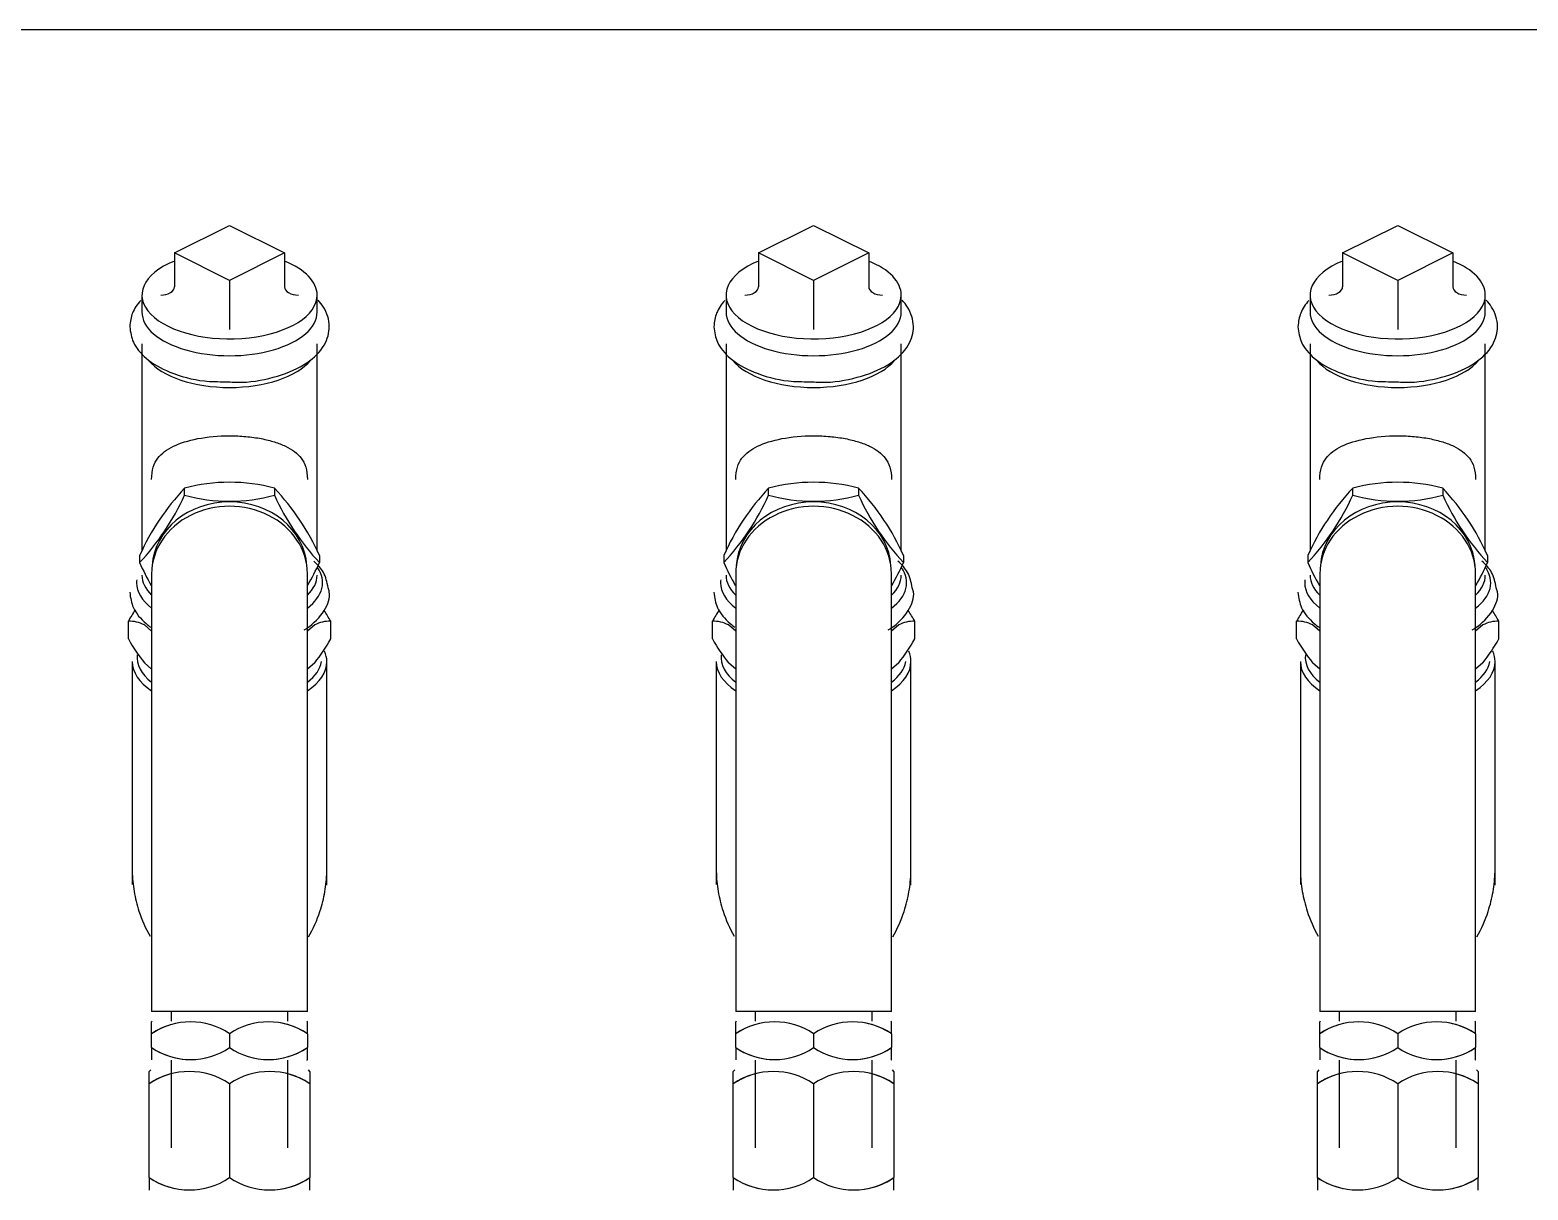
# Model space of a CAD drawing. Extents: x -681219 to -550379, y -242630 to -158199.
# Drawn here: x -624717.7 to -624318.9, y -171865.7 to -171556.6 of the extents above; entities that cross this region are included whole.
import ezdxf

# ---------------------------------------------------------------- set-up
doc = ezdxf.new("R2010")
doc.units = 0
doc.header["$LTSCALE"] = 1000
for name, color, linetype in [('DN20×200_YJR3-4C', 7, 'CONTINUOUS'), ('GB3289.26内接头DN20', 7, 'CONTINUOUS'), ('GB3289.26内接头DN25', 7, 'CONTINUOUS'), ('GB3289.30堵头DN25', 7, 'CONTINUOUS'), ('SCTZ45000000', 7, 'CONTINUOUS'), ('SPTZ011001702', 7, 'CONTINUOUS'), ('SPTZ45_010109', 7, 'CONTINUOUS'), ('异径三通DN25×20_GB32', 7, 'CONTINUOUS')]:
    doc.layers.add(name, color=color, linetype=linetype)

msp = doc.modelspace()

# ---------------------------------------------------------------- linework, layer by layer
at = {"layer": 'DN20×200_YJR3-4C', "color": 7, "linetype": 'Continuous'}
for p, q in [((-624685.5897, -171833.7108), (-624685.9785, -171834.0996)), ((-624685.9785, -171837.4077), (-624685.9785, -171834.0996)), ((-624643.2105, -171834.0996), (-624643.5993, -171833.7108)), ((-624643.2105, -171834.0996), (-624643.2105, -171837.4077)), ((-624530.0697, -171833.7108), (-624530.4585, -171834.0996)), ((-624530.4585, -171837.4077), (-624530.4585, -171834.0996)), ((-624487.6905, -171834.0996), (-624488.0793, -171833.7108)), ((-624487.6905, -171834.0996), (-624487.6905, -171837.4077)), ((-624374.5497, -171833.7108), (-624374.9385, -171834.0996)), ((-624374.9385, -171837.4077), (-624374.9385, -171834.0996)), ((-624332.1705, -171834.0996), (-624332.5593, -171833.7108)), ((-624332.1705, -171834.0996), (-624332.1705, -171837.4077)), ((-624685.9785, -171862.4139), (-624685.9785, -171837.4077)), ((-624664.5945, -171837.4077), (-624664.5945, -171862.4139)), ((-624643.2105, -171837.4077), (-624643.2105, -171862.4139)), ((-624530.4585, -171862.4139), (-624530.4585, -171837.4077)), ((-624509.0745, -171837.4077), (-624509.0745, -171862.4139)), ((-624487.6905, -171837.4077), (-624487.6905, -171862.4139)), ((-624374.9385, -171862.4139), (-624374.9385, -171837.4077)), ((-624353.5545, -171837.4077), (-624353.5545, -171862.4139)), ((-624332.1705, -171837.4077), (-624332.1705, -171862.4139)), ((-624685.9785, -171862.4139), (-624685.9785, -171865.722)), ((-624643.2105, -171865.722), (-624643.2105, -171862.4139)), ((-624530.4585, -171862.4139), (-624530.4585, -171865.722)), ((-624487.6905, -171865.722), (-624487.6905, -171862.4139)), ((-624374.9385, -171862.4139), (-624374.9385, -171865.722)), ((-624332.1705, -171865.722), (-624332.1705, -171862.4139))]:
    msp.add_line(p, q, dxfattribs=at)
for centre, radius, start, end in [((-624675.2865, -171853.2907), 19.1465, 56.052547, 123.947453), ((-624675.2865, -171853.2029), 19.0737, 105.179548, 124.094665), ((-624653.9025, -171853.2029), 19.0737, 55.905335, 124.094665), ((-624653.9025, -171853.2906), 19.1464, 56.052422, 75.175905), ((-624519.7665, -171853.2907), 19.1465, 56.052547, 123.947453), ((-624519.7665, -171853.2029), 19.0737, 105.179548, 124.094665), ((-624498.3825, -171853.2029), 19.0737, 55.905335, 124.094665), ((-624498.3825, -171853.2906), 19.1464, 56.052422, 75.175905), ((-624364.2465, -171853.2907), 19.1465, 56.052547, 123.947453), ((-624364.2465, -171853.2029), 19.0737, 105.179548, 124.094665), ((-624342.8625, -171853.2029), 19.0737, 55.905335, 124.094665), ((-624342.8625, -171853.2906), 19.1464, 56.052422, 75.175905), ((-624675.2865, -171846.531), 19.1465, 236.052547, 258.119604), ((-624675.2865, -171846.6187), 19.0737, 235.905335, 304.094665), ((-624653.9025, -171846.531), 19.1465, 236.052547, 303.947453), ((-624653.9025, -171846.531), 19.1464, 278.45665, 303.947578), ((-624519.7665, -171846.531), 19.1465, 236.052547, 258.119604), ((-624519.7665, -171846.6187), 19.0737, 235.905335, 304.094665), ((-624498.3825, -171846.531), 19.1465, 236.052547, 303.947453), ((-624498.3825, -171846.531), 19.1464, 278.45665, 303.947578), ((-624364.2465, -171846.531), 19.1465, 236.052547, 258.119604), ((-624364.2465, -171846.6187), 19.0737, 235.905335, 304.094665), ((-624342.8625, -171846.531), 19.1465, 236.052547, 303.947453), ((-624342.8625, -171846.531), 19.1464, 278.45665, 303.947578)]:
    msp.add_arc(centre, radius, start, end, dxfattribs=at)
at = {"layer": 'GB3289.26内接头DN20', "color": 7, "linetype": 'Continuous'}
for p, q in [((-624676.5664, -171680.5949), (-624676.5664, -171678.7483)), ((-624652.6225, -171678.7483), (-624652.6225, -171680.5949)), ((-624521.0464, -171680.5949), (-624521.0464, -171678.7483)), ((-624497.1025, -171678.7483), (-624497.1025, -171680.5949)), ((-624365.5264, -171680.5949), (-624365.5264, -171678.7483)), ((-624341.5825, -171678.7483), (-624341.5825, -171680.5949)), ((-624688.5383, -171696.7062), (-624688.5383, -171698.5528)), ((-624640.6506, -171696.7062), (-624640.6506, -171698.5528)), ((-624533.0183, -171696.7062), (-624533.0183, -171698.5528)), ((-624485.1306, -171696.7062), (-624485.1306, -171698.5528)), ((-624377.4983, -171696.7062), (-624377.4983, -171698.5528)), ((-624329.6106, -171696.7062), (-624329.6106, -171698.5528)), ((-624680.1465, -171818.1588), (-624680.1465, -171820.7508)), ((-624649.0425, -171820.7508), (-624649.0425, -171818.1588)), ((-624524.6265, -171818.1588), (-624524.6265, -171820.7508)), ((-624493.5225, -171820.7508), (-624493.5225, -171818.1588)), ((-624369.1065, -171818.1588), (-624369.1065, -171820.7508)), ((-624338.0025, -171820.7508), (-624338.0025, -171818.1588)), ((-624685.2009, -171820.7508), (-624685.3305, -171820.8804)), ((-624685.3305, -171824.0883), (-624685.3305, -171820.8804)), ((-624643.8585, -171820.8804), (-624643.9881, -171820.7508)), ((-624643.8585, -171824.0883), (-624643.8585, -171820.8804)), ((-624529.6809, -171820.7508), (-624529.8105, -171820.8804)), ((-624529.8105, -171824.0883), (-624529.8105, -171820.8804)), ((-624488.3385, -171820.8804), (-624488.4681, -171820.7508)), ((-624488.3385, -171824.0883), (-624488.3385, -171820.8804)), ((-624374.1609, -171820.7508), (-624374.2905, -171820.8804)), ((-624374.2905, -171824.0883), (-624374.2905, -171820.8804)), ((-624332.8185, -171820.8804), (-624332.9481, -171820.7508)), ((-624332.8185, -171824.0883), (-624332.8185, -171820.8804)), ((-624685.3305, -171827.7814), (-624685.3305, -171824.0883)), ((-624664.5945, -171824.0883), (-624664.5945, -171827.7814)), ((-624643.8585, -171824.0883), (-624643.8585, -171827.7814)), ((-624529.8105, -171827.7814), (-624529.8105, -171824.0883)), ((-624509.0745, -171824.0883), (-624509.0745, -171827.7814)), ((-624488.3385, -171824.0883), (-624488.3385, -171827.7814)), ((-624374.2905, -171827.7814), (-624374.2905, -171824.0883)), ((-624353.5545, -171824.0883), (-624353.5545, -171827.7814)), ((-624332.8185, -171824.0883), (-624332.8185, -171827.7814)), ((-624685.3305, -171827.7814), (-624685.3305, -171830.9892)), ((-624680.1465, -171831.1188), (-624680.1465, -171854.4468)), ((-624649.0425, -171854.4468), (-624649.0425, -171831.1188)), ((-624643.9881, -171831.1188), (-624643.8585, -171830.9892)), ((-624643.8585, -171830.9892), (-624643.8585, -171827.7814)), ((-624529.8105, -171827.7814), (-624529.8105, -171830.9892)), ((-624524.6265, -171831.1188), (-624524.6265, -171854.4468)), ((-624493.5225, -171854.4468), (-624493.5225, -171831.1188)), ((-624488.4681, -171831.1188), (-624488.3385, -171830.9892)), ((-624488.3385, -171830.9892), (-624488.3385, -171827.7814)), ((-624374.2905, -171827.7814), (-624374.2905, -171830.9892)), ((-624369.1065, -171831.1188), (-624369.1065, -171854.4468)), ((-624338.0025, -171854.4468), (-624338.0025, -171831.1188)), ((-624332.9481, -171831.1188), (-624332.8185, -171830.9892)), ((-624332.8185, -171830.9892), (-624332.8185, -171827.7814))]:
    msp.add_line(p, q, dxfattribs=at)
for centre, radius, start, end in [((-624630.5678, -171722.3837), 63.4028, 136.510294, 156.109571), ((-624664.5945, -171722.8628), 45.7101, 74.816581, 105.183419), ((-624698.7778, -171722.4881), 63.5883, 23.919304, 43.460831), ((-624475.0478, -171722.3837), 63.4028, 136.510294, 156.109571), ((-624509.0745, -171722.8628), 45.7101, 74.816581, 105.183419), ((-624543.2578, -171722.4881), 63.5883, 23.919304, 43.460831), ((-624319.5278, -171722.3837), 63.4028, 136.510294, 156.109571), ((-624353.5545, -171722.8628), 45.7101, 74.816581, 105.183419), ((-624387.7378, -171722.4881), 63.5883, 23.919304, 43.460831), ((-624737.6012, -171652.8746), 67.0348, 317.046062, 335.573803), ((-624664.5945, -171636.4804), 45.7101, 254.816581, 285.183419), ((-624591.6729, -171652.9314), 66.9337, 204.412093, 222.968042), ((-624582.0812, -171652.8746), 67.0348, 317.046062, 335.573803), ((-624509.0745, -171636.4804), 45.7101, 254.816581, 285.183419), ((-624436.1529, -171652.9314), 66.9337, 204.412093, 222.968042), ((-624426.5612, -171652.8746), 67.0348, 317.046062, 335.573803), ((-624353.5545, -171636.4804), 45.7101, 254.816581, 285.183419), ((-624280.6329, -171652.9314), 66.9337, 204.412093, 222.968042), ((-624630.4112, -171672.7709), 63.5883, 203.919304, 210.073319), ((-624701.6854, -171670.8325), 67.0348, 329.722486, 335.573803), ((-624474.8912, -171672.7709), 63.5883, 203.919304, 210.073319), ((-624546.1654, -171670.8325), 67.0348, 329.722486, 335.573803), ((-624319.3712, -171672.7709), 63.5883, 203.919304, 210.073319), ((-624390.6454, -171670.8325), 67.0348, 329.722486, 335.573803), ((-624674.9625, -171839.4049), 18.4958, 55.905487, 124.094513), ((-624674.9625, -171839.405), 18.4959, 106.990865, 124.094383), ((-624654.2265, -171839.405), 18.4959, 55.905617, 124.094383), ((-624654.2265, -171839.405), 18.4958, 55.905585, 79.665742), ((-624519.4425, -171839.4049), 18.4958, 55.905487, 124.094513), ((-624519.4425, -171839.405), 18.4959, 106.990865, 124.094383), ((-624498.7065, -171839.405), 18.4959, 55.905617, 124.094383), ((-624498.7065, -171839.405), 18.4958, 55.905585, 79.665742), ((-624363.9225, -171839.4049), 18.4958, 55.905487, 124.094513), ((-624363.9225, -171839.405), 18.4959, 106.990865, 124.094383), ((-624343.1865, -171839.405), 18.4959, 55.905617, 124.094383), ((-624343.1865, -171839.405), 18.4958, 55.905585, 79.665742), ((-624674.9625, -171812.4646), 18.4959, 235.905617, 266.802973), ((-624674.9625, -171812.4647), 18.4958, 235.905487, 304.094513), ((-624654.2265, -171812.4646), 18.4959, 235.905617, 304.094383), ((-624654.2265, -171812.4647), 18.4958, 267.337793, 304.094415), ((-624519.4425, -171812.4646), 18.4959, 235.905617, 266.802973), ((-624519.4425, -171812.4647), 18.4958, 235.905487, 304.094513), ((-624498.7065, -171812.4646), 18.4959, 235.905617, 304.094383), ((-624498.7065, -171812.4647), 18.4958, 267.337793, 304.094415), ((-624363.9225, -171812.4646), 18.4959, 235.905617, 266.802973), ((-624363.9225, -171812.4647), 18.4958, 235.905487, 304.094513), ((-624343.1865, -171812.4646), 18.4959, 235.905617, 304.094383), ((-624343.1865, -171812.4647), 18.4958, 267.337793, 304.094415)]:
    msp.add_arc(centre, radius, start, end, dxfattribs=at)
for centre, start_param, end_param in [((-624664.5945, -171700.2215), 0.05058166, 3.09101111), ((-624509.0745, -171700.2215), 0.05059289, 3.09099947), ((-624353.5545, -171700.2215), 0.05059163, 3.09100077)]:
    msp.add_ellipse(centre, major_axis=(20.6064, 0), ratio=0.8660254, start_param=start_param, end_param=end_param, dxfattribs=at)
at = {"layer": 'GB3289.26内接头DN25', "color": 7, "linetype": 'Continuous'}
for p, q in [((-624691.5313, -171718.8917), (-624691.5313, -171714.1432)), ((-624685.3305, -171716.8369), (-624687.2697, -171715.1574)), ((-624641.9192, -171715.1574), (-624643.8585, -171716.8369)), ((-624637.6576, -171718.8917), (-624637.6576, -171714.1432)), ((-624536.0113, -171718.8917), (-624536.0113, -171714.1432)), ((-624529.8105, -171716.8369), (-624531.7497, -171715.1574)), ((-624486.3992, -171715.1574), (-624488.3385, -171716.8369)), ((-624482.1376, -171718.8917), (-624482.1376, -171714.1432)), ((-624380.4913, -171718.8917), (-624380.4913, -171714.1432)), ((-624374.2905, -171716.8369), (-624376.2297, -171715.1574)), ((-624330.8792, -171715.1574), (-624332.8185, -171716.8369)), ((-624326.6176, -171718.8917), (-624326.6176, -171714.1432)), ((-624685.3305, -171726.9382), (-624687.2697, -171725.2588)), ((-624641.9192, -171725.2588), (-624643.8585, -171726.9382)), ((-624529.8105, -171726.9382), (-624531.7497, -171725.2588)), ((-624486.3992, -171725.2588), (-624488.3385, -171726.9382)), ((-624374.2905, -171726.9382), (-624376.2297, -171725.2588)), ((-624330.8792, -171725.2588), (-624332.8185, -171726.9382))]:
    msp.add_line(p, q, dxfattribs=at)
for centre, radius, start, end in [((-624650.1011, -171737.2635), 47.4449, 146.588943, 150.836087), ((-624681.2065, -171738.6816), 49.9864, 29.399866, 33.238647), ((-624494.5811, -171737.2635), 47.4449, 146.588943, 150.836087), ((-624525.6865, -171738.6816), 49.9864, 29.399866, 33.238647), ((-624339.0611, -171737.2635), 47.4449, 146.588943, 150.836087), ((-624370.1665, -171738.6816), 49.9864, 29.399866, 33.238647), ((-624691.4796, -171723.3861), 9.243, 62.905135, 90.320625), ((-624637.711, -171723.379), 9.2359, 89.668617, 117.105623), ((-624535.9596, -171723.3861), 9.243, 62.905135, 90.320625), ((-624482.191, -171723.379), 9.2359, 89.668617, 117.105623), ((-624380.4396, -171723.3861), 9.243, 62.905135, 90.320625), ((-624326.671, -171723.379), 9.2359, 89.668617, 117.105623), ((-624650.0968, -171695.7685), 47.4501, 209.164422, 218.425913), ((-624680.275, -171694.9767), 48.8689, 321.708816, 330.700849), ((-624494.5768, -171695.7685), 47.4501, 209.164422, 218.425913), ((-624524.755, -171694.9767), 48.8689, 321.708816, 330.700849), ((-624339.0568, -171695.7685), 47.4501, 209.164422, 218.425913), ((-624369.235, -171694.9767), 48.8689, 321.708816, 330.700849)]:
    msp.add_arc(centre, radius, start, end, dxfattribs=at)
at = {"layer": 'GB3289.30堵头DN25', "color": 7, "linetype": 'Continuous'}
for p, q in [((-624679.257, -171616.0654), (-624664.5945, -171608.7341)), ((-624664.5945, -171608.7341), (-624649.9319, -171616.0654)), ((-624523.737, -171616.0654), (-624509.0745, -171608.7341)), ((-624509.0745, -171608.7341), (-624494.4119, -171616.0654)), ((-624368.217, -171616.0654), (-624353.5545, -171608.7341)), ((-624353.5545, -171608.7341), (-624338.8919, -171616.0654)), ((-624664.5945, -171623.3967), (-624679.257, -171616.0654)), ((-624679.257, -171616.0654), (-624679.257, -171625.0444)), ((-624649.9319, -171616.0654), (-624664.5945, -171623.3967)), ((-624649.9319, -171616.0654), (-624649.9319, -171625.0444)), ((-624509.0745, -171623.3967), (-624523.737, -171616.0654)), ((-624523.737, -171616.0654), (-624523.737, -171625.0444)), ((-624494.4119, -171616.0654), (-624509.0745, -171623.3967)), ((-624494.4119, -171616.0654), (-624494.4119, -171625.0444)), ((-624353.5545, -171623.3967), (-624368.217, -171616.0654)), ((-624368.217, -171616.0654), (-624368.217, -171625.0444)), ((-624338.8919, -171616.0654), (-624353.5545, -171623.3967)), ((-624338.8919, -171616.0654), (-624338.8919, -171625.0444)), ((-624664.5945, -171623.3967), (-624664.5945, -171632.3757)), ((-624509.0745, -171623.3967), (-624509.0745, -171632.3757)), ((-624353.5545, -171623.3967), (-624353.5545, -171632.3757)), ((-624687.9225, -171627.2891), (-624687.9225, -171631.7786)), ((-624641.2665, -171631.7786), (-624641.2665, -171627.2891)), ((-624532.4025, -171627.2891), (-624532.4025, -171631.7786)), ((-624485.7465, -171631.7786), (-624485.7465, -171627.2891)), ((-624376.8825, -171627.2891), (-624376.8825, -171631.7786)), ((-624330.2265, -171631.7786), (-624330.2265, -171627.2891)), ((-624664.5945, -171632.3757), (-624664.5945, -171636.4532)), ((-624509.0745, -171632.3757), (-624509.0745, -171636.4532)), ((-624353.5545, -171632.3757), (-624353.5545, -171636.4532))]:
    msp.add_line(p, q, dxfattribs=at)
for centre, major_axis, ratio, start_param, end_param in [((-624664.5945, -171627.2891), (23.328, 0), 0.5, 2.25047015, 6.28318531), ((-624664.5945, -171627.2891), (23.328, 0), 0.5, 0, 0.89112251), ((-624509.0745, -171627.2891), (23.328, 0), 0.5, 2.25047015, 6.28318531), ((-624509.0745, -171627.2891), (23.328, 0), 0.5, 0, 0.89112251), ((-624353.5545, -171627.2891), (23.328, 0), 0.5, 2.25047015, 6.28318531), ((-624353.5545, -171627.2891), (23.328, 0), 0.5, 0, 0.89112251), ((-624682.9227, -171625.0444), (3.6656, 0), 0.61237244, 4.71238898, 6.28318531), ((-624646.2663, -171625.0444), (3.6656, 0), 0.61237244, 3.14159265, 4.71238898), ((-624527.4027, -171625.0444), (3.6656, 0), 0.61237244, 4.71238898, 6.28318531), ((-624490.7463, -171625.0444), (3.6656, 0), 0.61237244, 3.14159265, 4.71238898), ((-624371.8827, -171625.0444), (3.6656, 0), 0.61237244, 4.71238898, 6.28318531), ((-624335.2263, -171625.0444), (3.6656, 0), 0.61237244, 3.14159265, 4.71238898), ((-624664.5945, -171631.7786), (23.328, 0), 0.5, 3.14159265, 6.28318531), ((-624509.0745, -171631.7786), (23.328, 0), 0.5, 3.14159265, 6.28318531), ((-624353.5545, -171631.7786), (23.328, 0), 0.5, 3.14159265, 6.28318531)]:
    msp.add_ellipse(centre, major_axis=major_axis, ratio=ratio, start_param=start_param, end_param=end_param, dxfattribs=at)
at = {"layer": 'SCTZ45000000', "color": 7, "linetype": 'Continuous'}
for p, q in [((-624685.3305, -171701.5175), (-624685.3305, -171717.9501)), ((-624643.8585, -171717.9501), (-624643.8585, -171701.5175)), ((-624529.8105, -171701.5175), (-624529.8105, -171717.9501)), ((-624488.3385, -171717.9501), (-624488.3385, -171701.5175)), ((-624374.2905, -171701.5175), (-624374.2905, -171717.9501)), ((-624332.8185, -171717.9501), (-624332.8185, -171701.5175)), ((-624685.3305, -171717.9501), (-624685.3305, -171785.2923)), ((-624643.8585, -171785.2923), (-624643.8585, -171717.9501)), ((-624529.8105, -171717.9501), (-624529.8105, -171785.2923)), ((-624488.3385, -171785.2923), (-624488.3385, -171717.9501)), ((-624374.2905, -171717.9501), (-624374.2905, -171785.2923)), ((-624332.8185, -171785.2923), (-624332.8185, -171717.9501)), ((-624685.3305, -171785.2923), (-624685.3305, -171818.1588)), ((-624643.8585, -171818.1588), (-624643.8585, -171785.2923)), ((-624529.8105, -171785.2923), (-624529.8105, -171818.1588)), ((-624488.3385, -171818.1588), (-624488.3385, -171785.2923)), ((-624374.2905, -171785.2923), (-624374.2905, -171818.1588)), ((-624332.8185, -171818.1588), (-624332.8185, -171785.2923)), ((-624643.8585, -171818.1588), (-624685.3305, -171818.1588)), ((-624488.3385, -171818.1588), (-624529.8105, -171818.1588)), ((-624332.8185, -171818.1588), (-624374.2905, -171818.1588))]:
    msp.add_line(p, q, dxfattribs=at)
for centre in [(-624664.5945, -171701.5175), (-624509.0745, -171701.5175), (-624353.5545, -171701.5175)]:
    msp.add_ellipse(centre, major_axis=(-20.736, 0), ratio=0.8660254, start_param=3.14159265, end_param=6.28318531, dxfattribs=at)
at = {"layer": 'SPTZ011001702', "color": 7, "linetype": 'Continuous'}
msp.add_line((-624000.354, -171556.6424), (-627322.5806, -171556.6424), dxfattribs=at)
for points, knots in [([(-624690.5145, -171780.0757), (-624690.5146, -171780.3214), (-624690.5121, -171780.5671), (-624690.4706, -171782.5925), (-624690.3013, -171784.368), (-624689.6998, -171787.9106), (-624689.2627, -171789.6892), (-624687.9496, -171793.721), (-624686.9811, -171795.954), (-624685.7637, -171798.0888)], [0.74568734, 0.74568734, 0.74568734, 0.74568734, 0.75, 0.75, 0.78125, 0.78125, 0.8125, 0.8125, 0.854321671, 0.854321671, 0.854321671, 0.854321671]), ([(-624643.5444, -171798.2941), (-624642.2877, -171796.1238), (-624641.2843, -171793.8414), (-624639.9478, -171789.7679), (-624639.5084, -171787.9961), (-624638.9001, -171784.4673), (-624638.7262, -171782.6977), (-624638.6776, -171780.6395), (-624638.6744, -171780.3557), (-624638.6746, -171780.0716)], [0.14484062, 0.14484062, 0.14484062, 0.14484062, 0.1875, 0.1875, 0.21875, 0.21875, 0.25, 0.25, 0.254988978, 0.254988978, 0.254988978, 0.254988978]), ([(-624534.9945, -171780.0757), (-624534.9946, -171780.3214), (-624534.9921, -171780.5671), (-624534.9506, -171782.5925), (-624534.7813, -171784.368), (-624534.1798, -171787.9106), (-624533.7427, -171789.6892), (-624532.4296, -171793.721), (-624531.4611, -171795.954), (-624530.2437, -171798.0888)], [0.74568734, 0.74568734, 0.74568734, 0.74568734, 0.75, 0.75, 0.78125, 0.78125, 0.8125, 0.8125, 0.854321671, 0.854321671, 0.854321671, 0.854321671]), ([(-624488.0244, -171798.2941), (-624486.7677, -171796.1238), (-624485.7643, -171793.8414), (-624484.4278, -171789.7679), (-624483.9884, -171787.9961), (-624483.3801, -171784.4673), (-624483.2062, -171782.6977), (-624483.1576, -171780.6395), (-624483.1544, -171780.3557), (-624483.1546, -171780.0716)], [0.14484062, 0.14484062, 0.14484062, 0.14484062, 0.1875, 0.1875, 0.21875, 0.21875, 0.25, 0.25, 0.254988978, 0.254988978, 0.254988978, 0.254988978]), ([(-624379.4745, -171780.0757), (-624379.4746, -171780.3214), (-624379.4721, -171780.5671), (-624379.4306, -171782.5925), (-624379.2613, -171784.368), (-624378.6598, -171787.9106), (-624378.2227, -171789.6892), (-624376.9096, -171793.721), (-624375.9411, -171795.954), (-624374.7237, -171798.0888)], [0.74568734, 0.74568734, 0.74568734, 0.74568734, 0.75, 0.75, 0.78125, 0.78125, 0.8125, 0.8125, 0.854321671, 0.854321671, 0.854321671, 0.854321671]), ([(-624332.5044, -171798.2941), (-624331.2477, -171796.1238), (-624330.2443, -171793.8414), (-624328.9078, -171789.7679), (-624328.4684, -171787.9961), (-624327.8601, -171784.4673), (-624327.6862, -171782.6977), (-624327.6376, -171780.6395), (-624327.6344, -171780.3557), (-624327.6346, -171780.0716)], [0.14484062, 0.14484062, 0.14484062, 0.14484062, 0.1875, 0.1875, 0.21875, 0.21875, 0.25, 0.25, 0.254988978, 0.254988978, 0.254988978, 0.254988978])]:
    msp.add_open_spline(points, degree=3, knots=knots, dxfattribs=at)
at = {"layer": 'SPTZ45_010109', "color": 7, "linetype": 'Continuous'}
for p, q in [((-624690.5145, -171724.9352), (-624690.5145, -171784.3549)), ((-624638.6745, -171784.5115), (-624638.6745, -171724.9352)), ((-624534.9945, -171724.9352), (-624534.9945, -171784.3549)), ((-624483.1545, -171784.5115), (-624483.1545, -171724.9352)), ((-624379.4745, -171724.9352), (-624379.4745, -171784.3549)), ((-624327.6345, -171784.5115), (-624327.6345, -171724.9352))]:
    msp.add_line(p, q, dxfattribs=at)
for centre, major_axis, start_param, end_param in [((-624664.5945, -171723.8128), (24.624, 0), 3.08369665, 3.71121397), ((-624664.5945, -171724.9352), (25.92, 0), 0, 0.21773954), ((-624509.0745, -171723.8128), (24.624, 0), 3.08369665, 3.71121397), ((-624509.0745, -171724.9352), (25.92, 0), 0, 0.21773954), ((-624353.5545, -171723.8128), (24.624, 0), 3.08369665, 3.71121397), ((-624353.5545, -171724.9352), (25.92, 0), 0, 0.21773954), ((-624664.5945, -171724.9352), (25.92, 0), 3.14159265, 3.78509376), ((-624664.5945, -171724.9352), (25.92, 0), 5.6396842, 6.28318531), ((-624664.5945, -171723.8128), (24.624, 0), 5.71356399, 6.19163895), ((-624509.0745, -171724.9352), (25.92, 0), 3.14159265, 3.78509376), ((-624509.0745, -171724.9352), (25.92, 0), 5.6396842, 6.28318531), ((-624509.0745, -171723.8128), (24.624, 0), 5.71356399, 6.19163895), ((-624353.5545, -171724.9352), (25.92, 0), 3.14159265, 3.78509376), ((-624353.5545, -171724.9352), (25.92, 0), 5.6396842, 6.28318531), ((-624353.5545, -171723.8128), (24.624, 0), 5.71356399, 6.19163895)]:
    msp.add_ellipse(centre, major_axis=major_axis, ratio=0.5, start_param=start_param, end_param=end_param, dxfattribs=at)
at = {"layer": '异径三通DN25×20_GB32', "color": 7, "linetype": 'Continuous'}
for p, q in [((-624687.9225, -171640.2313), (-624687.9225, -171695.5063)), ((-624641.2665, -171695.5368), (-624641.2665, -171640.2313)), ((-624532.4025, -171640.2313), (-624532.4025, -171695.5063)), ((-624485.7465, -171695.5368), (-624485.7465, -171640.2313)), ((-624376.8825, -171640.2313), (-624376.8825, -171695.5063)), ((-624330.2265, -171695.5368), (-624330.2265, -171640.2313))]:
    msp.add_line(p, q, dxfattribs=at)
for centre, major_axis, start_param, end_param in [((-624664.5945, -171640.2313), (23.328, 0), 3.53506502, 5.88971294), ((-624509.0745, -171640.2313), (23.328, 0), 3.53506502, 5.88971294), ((-624353.5545, -171640.2313), (23.328, 0), 3.53506502, 5.88971294), ((-624664.5945, -171703.9026), (-24.768, 0), 2.56295652, 3.47169676), ((-624509.0745, -171703.9026), (-24.768, 0), 2.56295652, 3.47169676), ((-624353.5545, -171703.9026), (-24.768, 0), 2.56295652, 3.47169676), ((-624664.5945, -171703.9026), (-24.768, 0), 6.21942048, 6.28318531), ((-624664.5945, -171703.9026), (-24.768, 0), 0, 0.57863614), ((-624664.5945, -171701.8917), (23.328, 0), 3.14159265, 3.6174749), ((-624664.5945, -171701.8917), (23.328, 0), 5.80730306, 6.28318531), ((-624509.0745, -171703.9026), (-24.768, 0), 6.21942048, 6.28318531), ((-624509.0745, -171703.9026), (-24.768, 0), 0, 0.57863614), ((-624509.0745, -171701.8917), (23.328, 0), 3.14159265, 3.6174749), ((-624509.0745, -171701.8917), (23.328, 0), 5.80730306, 6.28318531), ((-624353.5545, -171703.9026), (-24.768, 0), 6.21942048, 6.28318531), ((-624353.5545, -171703.9026), (-24.768, 0), 0, 0.57863614), ((-624353.5545, -171701.8917), (23.328, 0), 3.14159265, 3.6174749), ((-624353.5545, -171701.8917), (23.328, 0), 5.80730306, 6.28318531)]:
    msp.add_ellipse(centre, major_axis=major_axis, ratio=0.5, start_param=start_param, end_param=end_param, dxfattribs=at)
for points, knots in [([(-624688.2189, -171628.6806), (-624689.186, -171629.73), (-624690.68, -171631.9564), (-624691.009, -171634.3428), (-624691.1625, -171635.7069)], [0.713906797, 0.713906797, 0.713906797, 0.713906797, 0.860636824, 1, 1, 1, 1]), ([(-624665.5428, -171650.3527), (-624663.9898, -171650.4539), (-624659.5325, -171650.7132), (-624651.4176, -171649.0876), (-624643.8213, -171645.7414), (-624639.1044, -171641.1073), (-624637.4911, -171635.5415), (-624638.8556, -171631.3214), (-624640.4802, -171629.2136), (-624641.0111, -171628.6359)], [0, 0, 0, 0, 0.05243251, 0.174399853, 0.29878016, 0.412012131, 0.506581258, 0.605605394, 0.6460111, 0.6460111, 0.6460111, 0.6460111]), ([(-624532.6989, -171628.6806), (-624533.666, -171629.73), (-624535.16, -171631.9564), (-624535.489, -171634.3428), (-624535.6425, -171635.7069)], [0.713906797, 0.713906797, 0.713906797, 0.713906797, 0.860636824, 1, 1, 1, 1]), ([(-624510.0228, -171650.3527), (-624508.4698, -171650.4539), (-624504.0125, -171650.7132), (-624495.8976, -171649.0876), (-624488.3013, -171645.7414), (-624483.5844, -171641.1073), (-624481.9711, -171635.5415), (-624483.3356, -171631.3214), (-624484.9602, -171629.2136), (-624485.4911, -171628.6359)], [0, 0, 0, 0, 0.05243251, 0.174399853, 0.29878016, 0.412012131, 0.506581258, 0.605605394, 0.6460111, 0.6460111, 0.6460111, 0.6460111]), ([(-624377.1789, -171628.6806), (-624378.146, -171629.73), (-624379.64, -171631.9564), (-624379.969, -171634.3428), (-624380.1225, -171635.7069)], [0.713906797, 0.713906797, 0.713906797, 0.713906797, 0.860636824, 1, 1, 1, 1]), ([(-624354.5028, -171650.3527), (-624352.9498, -171650.4539), (-624348.4925, -171650.7132), (-624340.3776, -171649.0876), (-624332.7813, -171645.7414), (-624328.0644, -171641.1073), (-624326.4511, -171635.5415), (-624327.8156, -171631.3214), (-624329.4402, -171629.2136), (-624329.9711, -171628.6359)], [0, 0, 0, 0, 0.05243251, 0.174399853, 0.29878016, 0.412012131, 0.506581258, 0.605605394, 0.6460111, 0.6460111, 0.6460111, 0.6460111]), ([(-624691.1625, -171635.7069), (-624690.9631, -171637.2622), (-624690.5073, -171640.191), (-624686.8293, -171644.5599), (-624680.5869, -171648.108), (-624672.6873, -171650.3227), (-624667.6569, -171650.3577), (-624665.5428, -171650.3527)], [0, 0, 0, 0, 0.16258946, 0.35952551, 0.5936432, 0.85292211, 1, 1, 1, 1]), ([(-624535.6425, -171635.7069), (-624535.4431, -171637.2622), (-624534.9873, -171640.191), (-624531.3093, -171644.5599), (-624525.0669, -171648.108), (-624517.1673, -171650.3227), (-624512.1369, -171650.3577), (-624510.0228, -171650.3527)], [0, 0, 0, 0, 0.16258946, 0.35952551, 0.5936432, 0.85292211, 1, 1, 1, 1]), ([(-624380.1225, -171635.7069), (-624379.9231, -171637.2622), (-624379.4673, -171640.191), (-624375.7893, -171644.5599), (-624369.5469, -171648.108), (-624361.6473, -171650.3227), (-624356.6169, -171650.3577), (-624354.5028, -171650.3527)], [0, 0, 0, 0, 0.16258946, 0.35952551, 0.5936432, 0.85292211, 1, 1, 1, 1]), ([(-624685.3305, -171676.4043), (-624685.3303, -171675.1403), (-624685.1685, -171674.028), (-624684.5972, -171672.187), (-624684.1861, -171671.4207), (-624682.6812, -171669.4192), (-624681.2829, -171668.4084), (-624677.7538, -171666.7088), (-624675.5774, -171666.0204), (-624670.4988, -171665.0455), (-624667.5805, -171664.7676), (-624664.5945, -171664.7676)], [0.750170594, 0.750170594, 0.750170594, 0.750170594, 0.78125, 0.78125, 0.8125, 0.8125, 0.875, 0.875, 0.9375, 0.9375, 1, 1, 1, 1]), ([(-624664.5945, -171664.7676), (-624663.1015, -171664.7676), (-624661.6481, -171664.8346), (-624658.8136, -171665.0931), (-624657.4387, -171665.2864), (-624654.9012, -171665.7722), (-624653.7062, -171666.0703), (-624651.544, -171666.7477), (-624650.5687, -171667.1269), (-624648.7965, -171667.9787), (-624647.9988, -171668.4534), (-624646.6113, -171669.5022), (-624646.0138, -171670.0775), (-624645.0043, -171671.4174), (-624644.5941, -171672.1806), (-624644.0203, -171674.027), (-624643.8585, -171675.1182), (-624643.8585, -171676.405)], [0, 0, 0, 0, 0.03125, 0.03125, 0.0625, 0.0625, 0.09375, 0.09375, 0.125, 0.125, 0.15625, 0.15625, 0.1875, 0.1875, 0.21875, 0.21875, 0.24981682, 0.24981682, 0.24981682, 0.24981682]), ([(-624529.8105, -171676.4043), (-624529.8103, -171675.1403), (-624529.6485, -171674.028), (-624529.0772, -171672.187), (-624528.6661, -171671.4207), (-624527.1612, -171669.4192), (-624525.7629, -171668.4084), (-624522.2338, -171666.7088), (-624520.0574, -171666.0204), (-624514.9788, -171665.0455), (-624512.0605, -171664.7676), (-624509.0745, -171664.7676)], [0.750170594, 0.750170594, 0.750170594, 0.750170594, 0.78125, 0.78125, 0.8125, 0.8125, 0.875, 0.875, 0.9375, 0.9375, 1, 1, 1, 1]), ([(-624509.0745, -171664.7676), (-624507.5815, -171664.7676), (-624506.1281, -171664.8346), (-624503.2936, -171665.0931), (-624501.9187, -171665.2864), (-624499.3812, -171665.7722), (-624498.1862, -171666.0703), (-624496.024, -171666.7477), (-624495.0487, -171667.1269), (-624493.2765, -171667.9787), (-624492.4788, -171668.4534), (-624491.0913, -171669.5022), (-624490.4938, -171670.0775), (-624489.4843, -171671.4174), (-624489.0741, -171672.1806), (-624488.5003, -171674.027), (-624488.3385, -171675.1182), (-624488.3385, -171676.405)], [0, 0, 0, 0, 0.03125, 0.03125, 0.0625, 0.0625, 0.09375, 0.09375, 0.125, 0.125, 0.15625, 0.15625, 0.1875, 0.1875, 0.21875, 0.21875, 0.24981682, 0.24981682, 0.24981682, 0.24981682]), ([(-624374.2905, -171676.4043), (-624374.2903, -171675.1403), (-624374.1285, -171674.028), (-624373.5572, -171672.187), (-624373.1461, -171671.4207), (-624371.6412, -171669.4192), (-624370.2429, -171668.4084), (-624366.7138, -171666.7088), (-624364.5374, -171666.0204), (-624359.4588, -171665.0455), (-624356.5405, -171664.7676), (-624353.5545, -171664.7676)], [0.750170594, 0.750170594, 0.750170594, 0.750170594, 0.78125, 0.78125, 0.8125, 0.8125, 0.875, 0.875, 0.9375, 0.9375, 1, 1, 1, 1]), ([(-624353.5545, -171664.7676), (-624352.0615, -171664.7676), (-624350.6081, -171664.8346), (-624347.7736, -171665.0931), (-624346.3987, -171665.2864), (-624343.8612, -171665.7722), (-624342.6662, -171666.0703), (-624340.504, -171666.7477), (-624339.5287, -171667.1269), (-624337.7565, -171667.9787), (-624336.9588, -171668.4534), (-624335.5713, -171669.5022), (-624334.9738, -171670.0775), (-624333.9643, -171671.4174), (-624333.5541, -171672.1806), (-624332.9803, -171674.027), (-624332.8185, -171675.1182), (-624332.8185, -171676.405)], [0, 0, 0, 0, 0.03125, 0.03125, 0.0625, 0.0625, 0.09375, 0.09375, 0.125, 0.125, 0.15625, 0.15625, 0.1875, 0.1875, 0.21875, 0.21875, 0.24981682, 0.24981682, 0.24981682, 0.24981682]), ([(-624638.3539, -171705.2688), (-624638.6428, -171703.726), (-624639.1724, -171701.2573), (-624641.0933, -171699.1115), (-624642.1568, -171698.203)], [0, 0, 0, 0, 0.170656405, 0.319206118, 0.319206118, 0.319206118, 0.319206118]), ([(-624482.8339, -171705.2688), (-624483.1228, -171703.726), (-624483.6524, -171701.2573), (-624485.5733, -171699.1115), (-624486.6368, -171698.203)], [0, 0, 0, 0, 0.170656405, 0.319206118, 0.319206118, 0.319206118, 0.319206118]), ([(-624327.3139, -171705.2688), (-624327.6028, -171703.726), (-624328.1324, -171701.2573), (-624330.0533, -171699.1115), (-624331.1168, -171698.203)], [0, 0, 0, 0, 0.170656405, 0.319206118, 0.319206118, 0.319206118, 0.319206118]), ([(-624691.1625, -171706.4161), (-624690.9631, -171707.9714), (-624690.5073, -171710.9014), (-624687.9474, -171713.9374), (-624685.9801, -171715.4638), (-624685.5398, -171715.7769)], [0, 0, 0, 0, 0.149968255, 0.331616912, 0.381106219, 0.381106219, 0.381106219, 0.381106219]), ([(-624644.7271, -171716.4873), (-624644.4915, -171716.3429), (-624642.263, -171714.9144), (-624639.274, -171711.8809), (-624637.552, -171707.5356), (-624638.2142, -171705.6573), (-624638.3539, -171705.2688)], [0.503970434, 0.503970434, 0.503970434, 0.503970434, 0.530776708, 0.763503196, 0.957871806, 1, 1, 1, 1]), ([(-624535.6425, -171706.4161), (-624535.4431, -171707.9714), (-624534.9873, -171710.9014), (-624532.4274, -171713.9374), (-624530.4601, -171715.4638), (-624530.0198, -171715.7769)], [0, 0, 0, 0, 0.149968255, 0.331616912, 0.381106219, 0.381106219, 0.381106219, 0.381106219]), ([(-624489.2071, -171716.4873), (-624488.9715, -171716.3429), (-624486.743, -171714.9144), (-624483.754, -171711.8809), (-624482.032, -171707.5356), (-624482.6942, -171705.6573), (-624482.8339, -171705.2688)], [0.503970434, 0.503970434, 0.503970434, 0.503970434, 0.530776708, 0.763503196, 0.957871806, 1, 1, 1, 1]), ([(-624380.1225, -171706.4161), (-624379.9231, -171707.9714), (-624379.4673, -171710.9014), (-624376.9074, -171713.9374), (-624374.9401, -171715.4638), (-624374.4998, -171715.7769)], [0, 0, 0, 0, 0.149968255, 0.331616912, 0.381106219, 0.381106219, 0.381106219, 0.381106219]), ([(-624333.6871, -171716.4873), (-624333.4515, -171716.3429), (-624331.223, -171714.9144), (-624328.234, -171711.8809), (-624326.512, -171707.5356), (-624327.1742, -171705.6573), (-624327.3139, -171705.2688)], [0.503970434, 0.503970434, 0.503970434, 0.503970434, 0.530776708, 0.763503196, 0.957871806, 1, 1, 1, 1])]:
    msp.add_open_spline(points, degree=3, knots=knots, dxfattribs=at)

doc.saveas('drawing.dxf')
